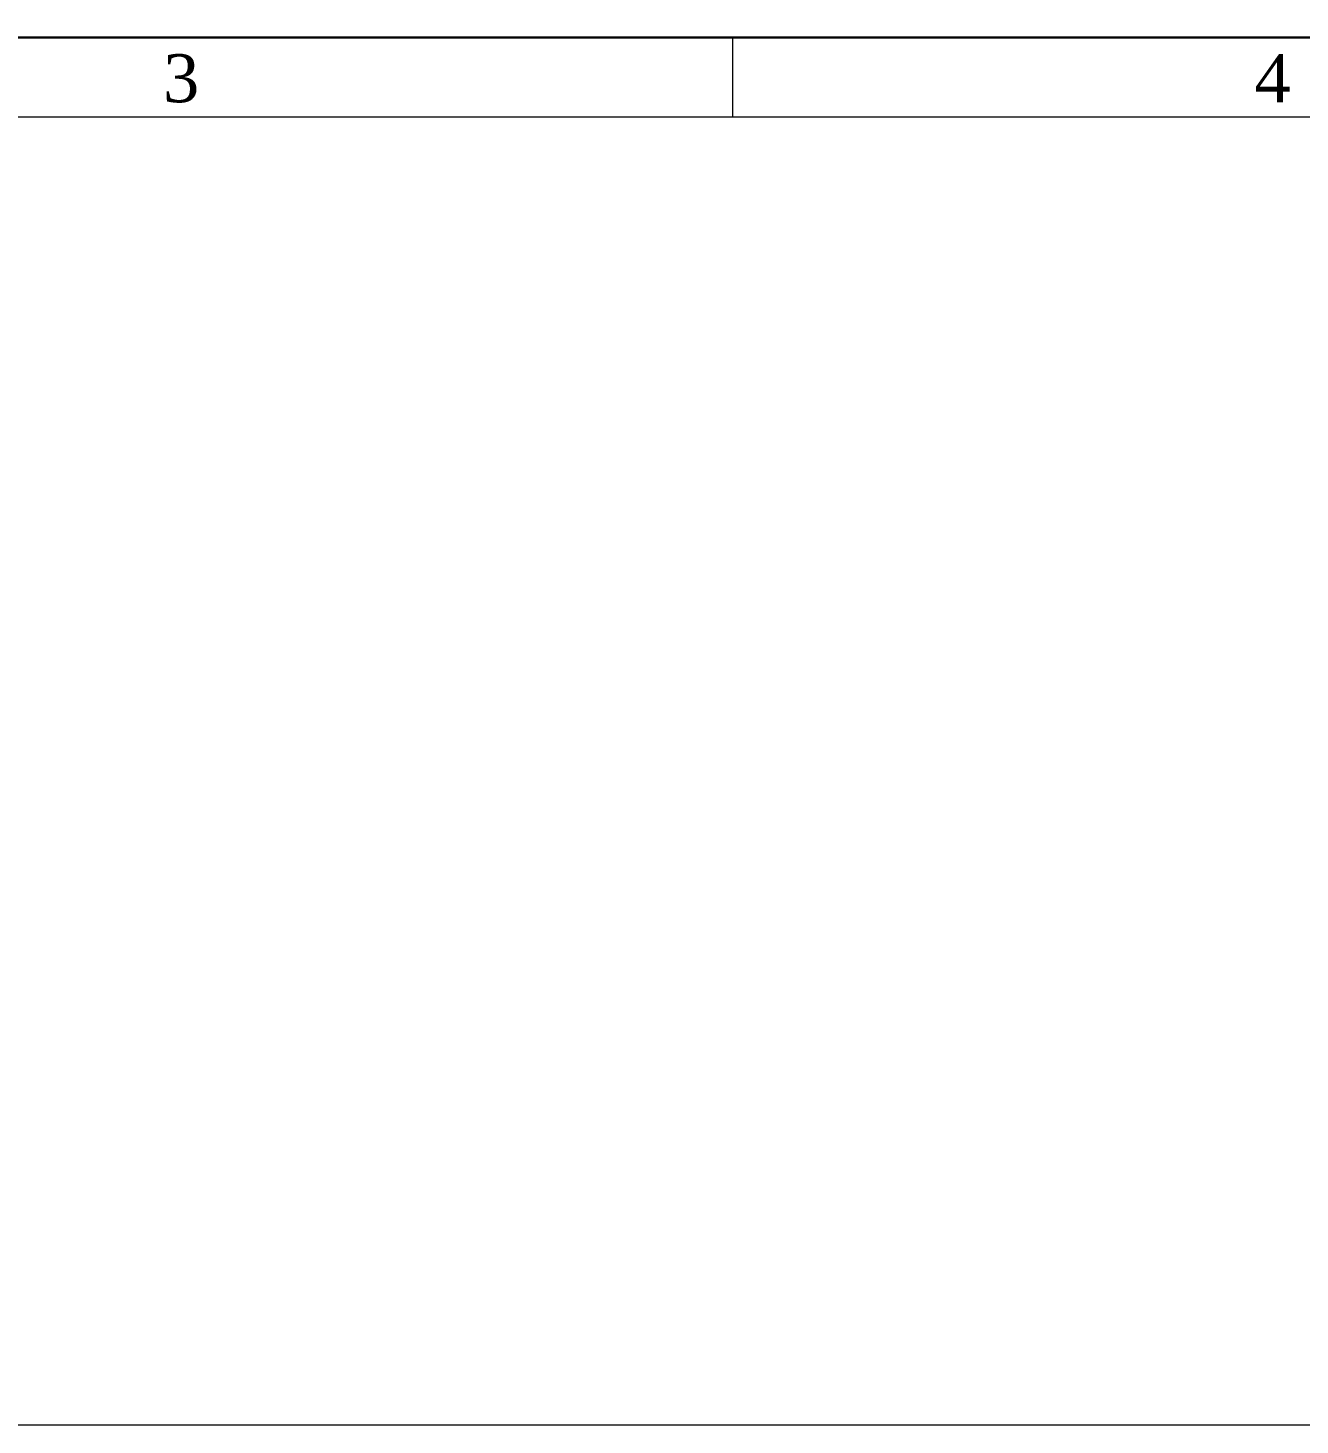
# Model space of a CAD drawing. Header units: millimetres. Extents: x 20850 to 34255, y -4073 to 3090.
# Drawn here: x 22575.3 to 22748.3, y 2016.4 to 2206.4 of the extents above; entities that cross this region are included whole.
import ezdxf

# ---------------------------------------------------------------- set-up
doc = ezdxf.new("R2010")
doc.units = ezdxf.units.MM
doc.header["$LTSCALE"] = 0.2
doc.styles.add('STYLE1', font='times.ttf')

# ---------------------------------------------------------------- blocks, each defined once
blk = doc.blocks.new('FRAME')
at = {"color": 0, "lineweight": 0}
for p, q in [((1382.509, 194.258), (1665.432, 194.258)), ((1523.971, 190.734), (1523.971, 194.258)), ((1668.956, 190.734), (1378.985, 190.734))]:
    blk.add_line(p, q, dxfattribs=at)
at = {"color": 0, "lineweight": 30}
blk.add_line((1665.432, 194.258), (1382.509, 194.258), dxfattribs=at)
blk.add_line((1665.432, 194.258), (1382.509, 194.258), dxfattribs=at)
at = {"color": 0, "lineweight": 0, "style": 'STYLE1'}
for s, p in [('3', (1498.742, 191.392)), ('4', (1547.07, 191.392))]:
    blk.add_text(s, height=2.126, dxfattribs=at).set_placement(p)

msp = doc.modelspace()

# ---------------------------------------------------------------- linework, layer by layer
at = {"color": 1, "lineweight": 15}
msp.add_lwpolyline([(20850.3737, 3090.1895), (24468.3963, 3090.1895), (24468.3963, 2016.3645), (20850.3737, 2016.3645)], close=True, dxfattribs=at)

# ---------------------------------------------------------------- block references
at = {"color": 7, "xscale": 3.071582402033528, "yscale": 3.071582402032163, "zscale": 3.071582402031517}
msp.add_blockref('FRAME', (17990.1264, 1608.4301), dxfattribs=at)

doc.saveas('drawing.dxf')
